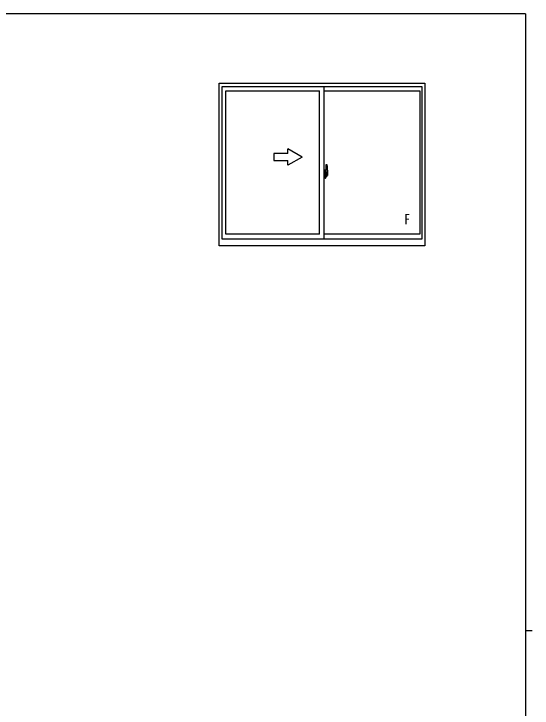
# Model space of a CAD drawing. Units: millimetres, scale not verified. Extents: x -397 to 397, y -282 to 282.
# Drawn here: x 158.2 to 378.9, y -16.3 to 279.3 of the extents above; entities that cross this region are included whole.
import ezdxf
from ezdxf.enums import TextEntityAlignment as Align

# ---------------------------------------------------------------- set-up
doc = ezdxf.new("R2010")
doc.units = ezdxf.units.MM
doc.header["$LTSCALE"] = 2
doc.layers.add('0-5_YKK_A1', color=4, linetype='Continuous')
doc.layers.add('0-7_YKK_ZWAK', color=7, linetype='Continuous')
doc.styles.add('ＭＳ ゴシック', font='')
doc.styles.get('ＭＳ ゴシック').set_extended_font_data('MS Gothic')

msp = doc.modelspace()

# ---------------------------------------------------------------- linework, layer by layer
at = {"layer": '0-5_YKK_A1'}
for p, q in [((245.671, 249.882), (333.171, 249.882)), ((245.671, 180.632), (245.671, 249.882)), ((246.921, 248.382), (331.921, 248.382)), ((246.921, 183.382), (246.921, 248.382)), ((290.421, 183.382), (290.421, 248.382)), ((331.921, 248.382), (331.921, 183.382)), ((333.171, 249.882), (333.171, 180.632)), ((248.521, 246.632), (288.421, 246.632)), ((248.521, 185.582), (248.521, 246.632)), ((288.421, 185.582), (288.421, 246.632)), ((290.421, 246.632), (331.071, 246.632)), ((331.071, 246.632), (331.071, 185.582)), ((274.921, 219.882), (274.921, 221.846)), ((280.921, 218.382), (274.921, 221.846)), ((268.921, 219.882), (268.921, 216.882)), ((274.921, 219.882), (268.921, 219.882)), ((268.921, 216.882), (274.921, 216.882)), ((280.921, 218.382), (274.921, 214.918)), ((274.921, 214.918), (274.921, 216.882)), ((291.121, 215.031), (291.121, 211.772)), ((291.58, 215.041), (291.147, 215.056)), ((291.993, 210.882), (290.256, 210.882)), ((290.421, 212.807), (290.421, 209.307)), ((290.846, 212.792), (290.421, 212.807)), ((290.421, 211.195), (290.436, 211.195)), ((290.421, 210.87), (290.436, 210.87)), ((290.436, 211.417), (290.436, 211.411)), ((290.436, 211.417), (290.436, 210.348)), ((290.451, 211.431), (290.911, 211.415)), ((290.911, 210.349), (290.451, 210.333)), ((290.471, 210.457), (290.471, 210.4)), ((290.496, 210.482), (290.846, 210.482)), ((290.846, 210.375), (290.496, 210.375)), ((290.556, 211.547), (290.556, 211.477)), ((290.581, 211.572), (290.741, 211.572)), ((290.741, 211.452), (290.581, 211.452)), ((290.766, 211.547), (290.766, 211.477)), ((290.846, 212.792), (290.846, 211.807)), ((290.871, 212.762), (290.846, 212.762)), ((290.846, 212.762), (290.846, 211.807)), ((290.846, 211.807), (290.971, 211.807)), ((290.846, 211.807), (290.972, 211.803)), ((290.846, 210.307), (290.972, 210.312)), ((290.846, 210.307), (290.971, 210.307)), ((290.846, 209.352), (290.846, 210.307)), ((290.846, 210.307), (290.846, 209.322)), ((290.871, 212.787), (290.946, 212.787)), ((290.871, 212.787), (290.871, 211.832)), ((290.871, 211.832), (290.996, 211.832)), ((290.871, 210.457), (290.871, 210.4)), ((290.871, 210.282), (290.996, 210.282)), ((290.871, 209.327), (290.871, 210.282)), ((290.936, 211.391), (290.936, 210.374)), ((290.948, 211.391), (290.957, 211.393)), ((290.948, 211.391), (290.948, 211.391)), ((290.948, 211.391), (290.948, 210.723)), ((290.953, 210.722), (290.948, 210.723)), ((290.963, 210.718), (290.953, 210.722)), ((290.957, 211.393), (290.966, 211.398)), ((290.972, 210.711), (290.963, 210.718)), ((290.966, 211.398), (290.979, 211.411)), ((290.971, 211.807), (290.971, 211.832)), ((290.971, 210.307), (290.971, 210.282)), ((290.981, 210.7), (290.972, 210.711)), ((290.979, 211.411), (290.992, 211.437)), ((290.988, 210.687), (290.981, 210.7)), ((290.995, 210.658), (290.988, 210.687)), ((290.992, 211.437), (290.996, 211.465)), ((290.996, 210.649), (290.995, 210.658)), ((290.996, 212.737), (290.996, 211.832)), ((290.996, 211.465), (290.996, 211.778)), ((291.096, 211.63), (290.996, 211.632)), ((290.996, 210.336), (290.996, 210.649)), ((290.996, 210.482), (291.096, 210.484)), ((290.996, 209.377), (290.996, 210.282)), ((291.026, 211.253), (291.026, 211.055)), ((291.196, 211.253), (291.026, 211.253)), ((291.026, 211.055), (291.026, 211.03)), ((291.196, 211.055), (291.026, 211.055)), ((291.026, 211.03), (291.196, 211.03)), ((291.121, 211.812), (291.121, 211.253)), ((291.121, 211.772), (291.136, 211.772)), ((291.121, 211.253), (291.121, 211.605)), ((291.121, 211.314), (291.121, 211.549)), ((291.121, 211.356), (291.196, 211.356)), ((291.121, 211.03), (291.121, 210.231)), ((291.121, 210.509), (291.121, 211.03)), ((291.136, 211.772), (291.136, 211.475)), ((291.136, 211.475), (291.311, 211.475)), ((291.196, 211.814), (291.196, 211.475)), ((291.196, 211.647), (291.196, 211.697)), ((291.196, 211.475), (291.196, 211.253)), ((291.196, 211.475), (291.196, 211.253)), ((291.196, 210.955), (291.196, 211.029)), ((291.196, 211.029), (291.196, 210.231)), ((291.196, 210.909), (291.196, 210.955)), ((291.296, 210.955), (291.196, 210.955)), ((291.196, 210.716), (291.196, 210.909)), ((291.196, 210.886), (291.196, 210.616)), ((291.196, 210.661), (291.196, 210.716)), ((291.296, 210.716), (291.196, 210.716)), ((291.196, 210.657), (291.196, 210.661)), ((291.296, 210.661), (291.196, 210.661)), ((291.296, 210.657), (291.196, 210.657)), ((291.196, 210.616), (291.208, 210.616)), ((291.196, 210.514), (291.196, 210.462)), ((291.199, 210.446), (291.202, 210.44)), ((291.202, 210.44), (291.206, 210.435)), ((291.206, 210.435), (291.217, 210.427)), ((291.217, 210.427), (291.232, 210.422)), ((291.232, 210.422), (291.25, 210.422)), ((291.233, 211.924), (291.621, 211.924)), ((291.596, 211.852), (291.233, 211.852)), ((291.396, 210.194), (291.233, 210.194)), ((291.233, 210.119), (291.421, 210.119)), ((291.531, 210.422), (291.242, 210.422)), ((291.25, 210.422), (291.261, 210.424)), ((291.261, 210.424), (291.272, 210.427)), ((291.272, 210.427), (291.295, 210.437)), ((291.295, 210.437), (291.296, 210.437)), ((291.296, 211.03), (291.296, 211.228)), ((291.296, 211.143), (291.311, 211.143)), ((291.296, 211.029), (291.296, 211.03)), ((291.296, 210.955), (291.296, 211.029)), ((291.296, 210.909), (291.296, 210.955)), ((291.296, 210.661), (291.296, 210.716)), ((291.296, 210.657), (291.296, 210.661)), ((291.531, 210.657), (291.296, 210.657)), ((291.311, 211.475), (291.311, 210.657)), ((291.311, 210.692), (291.351, 210.692)), ((291.351, 210.692), (291.351, 210.657)), ((291.351, 210.685), (291.566, 210.685)), ((291.421, 210.169), (291.421, 210.119)), ((291.421, 210.119), (291.443, 210.149)), ((291.443, 210.149), (291.453, 210.166)), ((291.531, 210.568), (291.531, 210.657)), ((291.531, 210.616), (291.566, 210.616)), ((291.531, 210.422), (291.531, 210.437)), ((291.566, 210.685), (291.566, 210.513)), ((291.773, 210.52), (291.566, 210.513)), ((291.596, 210.872), (291.596, 211.852)), ((291.62, 210.825), (291.621, 210.862)), ((291.62, 210.815), (291.621, 210.862)), ((291.621, 210.865), (291.621, 211.924)), ((291.621, 210.862), (291.621, 210.865)), ((291.821, 212.787), (291.821, 210.57)), ((290.846, 209.322), (290.421, 209.307)), ((290.871, 209.352), (290.846, 209.352)), ((290.871, 209.327), (290.946, 209.327)), ((331.921, 183.382), (246.921, 183.382)), ((288.421, 185.582), (248.521, 185.582)), ((331.071, 185.582), (290.421, 185.582)), ((333.171, 180.632), (245.671, 180.632))]:
    msp.add_line(p, q, dxfattribs=at)
for points in [[(291.296, 211.029), (291.196, 211.029), (291.196, 211.03)], [(291.296, 210.716), (291.296, 210.909), (291.196, 210.909)], [(291.196, 210.657), (291.196, 210.526), (291.196, 210.514)], [(291.531, 210.437), (291.531, 210.568), (291.296, 210.568)]]:
    msp.add_lwpolyline(points, dxfattribs=at)
for centre, radius, start, end in [((291.146, 215.031), 0.025, 88, 180), ((291.579, 214.991), 0.05, 9.79346, 88), ((278.571, 212.746), 13.25, 0.17857, 9.79346), ((290.496, 210.457), 0.025, 90, 180), ((290.496, 210.4), 0.025, 180, 270), ((290.581, 211.547), 0.025, 90, 180), ((290.581, 211.477), 0.025, 180, 270), ((290.741, 211.547), 0.025, 0, 90), ((290.741, 211.477), 0.025, 270, 0), ((290.846, 210.457), 0.025, 0, 90), ((290.846, 210.4), 0.025, 270, 0), ((290.911, 211.39), 0.0254, 22.09755, 91.00794), ((290.911, 210.375), 0.0256, 269.33274, 337.56177), ((290.946, 212.737), 0.05, 0, 90), ((290.971, 211.778), 0.025, 0, 88.00001), ((290.971, 210.336), 0.025, 271.99999, 0), ((291.096, 211.605), 0.025, 0, 89), ((291.096, 210.509), 0.025, 270.99998, 0), ((291.233, 211.812), 0.113, 90, 180), ((291.233, 210.231), 0.113, 180, 270), ((291.233, 211.814), 0.0375, 90, 180), ((291.233, 210.231), 0.0375, 180, 270), ((291.291, 210.662), 0.095, 183.2594, 273.08769), ((290.71, 210.745), 0.88, 321.17381, 347.94703), ((291.396, 210.169), 0.025, 0, 90), ((290.672, 210.726), 0.933, 323.36708, 346.8425), ((290.313, 210.804), 1.307, 330.76878, 347.14856), ((290.71, 210.745), 0.88, 347.94703, 350.0179), ((290.124, 210.832), 1.472, 350.66911, 1.57925), ((290.672, 210.726), 0.933, 346.8425, 351.37086), ((290.313, 210.804), 1.307, 347.14856, 0.4638), ((290.144, 210.863), 1.476, 349.18682, 0.08106), ((291.596, 211.877), 0.025, 270, 0), ((291.771, 210.57), 0.05, 272, 0), ((290.946, 209.377), 0.05, 270, 0)]:
    msp.add_arc(centre, radius, start, end, dxfattribs=at)
at = {"layer": '0-7_YKK_ZWAK'}
for p, q in [((376.1, 279.325), (-393.9, 279.325)), ((376.1, 279.325), (376.1, -245.675)), ((376.1, 16.825), (378.9, 16.825))]:
    msp.add_line(p, q, dxfattribs=at)

# ---------------------------------------------------------------- texts
at = {"layer": '0-5_YKK_A1', "style": 'ＭＳ ゴシック', "width": 0.8}
msp.add_text('F', height=4.399, dxfattribs=at).set_placement((324.499, 188.435), align=Align.BOTTOM_LEFT)

doc.saveas('drawing.dxf')
